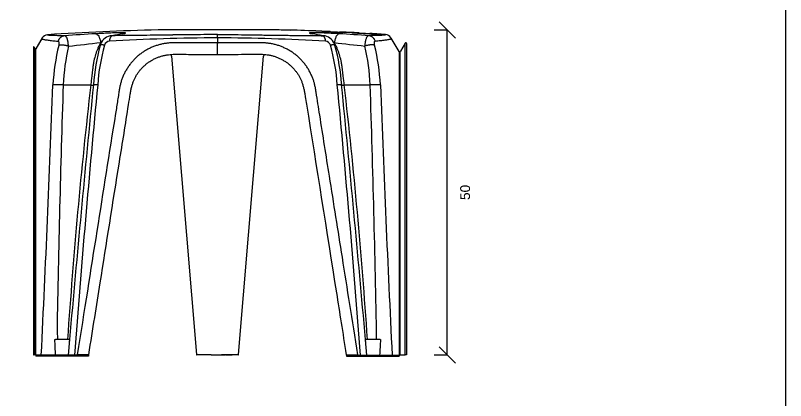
# Model space of a CAD drawing. Header units: millimetres. Extents: x -455371 to 117772, y -78417 to 116564.
# Drawn here: x -52373 to -51193, y 67179 to 67769 of the extents above; entities that cross this region are included whole.
import ezdxf

# ---------------------------------------------------------------- set-up
doc = ezdxf.new("R2010")
doc.units = ezdxf.units.MM
doc.linetypes.add('CENTER2', pattern=[28.575, 19.05, -3.175, 3.175, -3.175])
doc.layers.get('0').update_dxf_attribs({"color": 255})
doc.layers.add('Cls', color=7, linetype='Continuous', lineweight=25)
doc.layers.add('quote', color=5, linetype='Continuous', lineweight=15)
doc.layers.add('Contorno-Cupolex', color=3, linetype='Continuous')
doc.styles.get("Standard").update_dxf_attribs({"font": 'arial.ttf'})
doc.dimstyles.new('scala 1 a 10', dxfattribs={"dimtxt": 15, "dimasz": 25, "dimexe": 0.183, "dimexo": 0.1, "dimgap": 20, "dimtad": 2, "dimdec": 0, "dimlfac": 0.1, "dimzin": 0, "dimdsep": 46, "dimtxsty": 'Standard', "dimblk": 'OBLIQUE', "dimcen": -25, "dimadec": 0, "dimazin": 0, "dimtfac": 1, "dimtdec": 0, "dimtofl": 0, "dimtmove": 0, "dimatfit": 3, "dimfxl": 20, "dimfxlon": 1, "dimtolj": 1, "dimtzin": 0, "dimarcsym": 0})

# ---------------------------------------------------------------- blocks, each defined once
blk = doc.blocks.new('Cupolex H 50')
at = {"layer": 'Contorno-Cupolex', "linetype": 'Continuous'}
for p, q in [((19730.08, 10356.94), (19711.93, 10356.94)), ((19730.04, 10356.94), (19711.98, 10356.94)), ((19731.45, 10356.9), (19731.45, 10356.92)), ((19732.23, 10356.9), (19731.45, 10356.92)), ((19732.23, 10356.88), (19731.45, 10356.9)), ((19732.23, 10356.91), (19732.23, 10356.9)), ((19735.29, 10356.82), (19732.23, 10356.91)), ((19732.23, 10356.88), (19732.23, 10356.9)), ((19735.29, 10356.8), (19732.23, 10356.89)), ((19735.29, 10356.81), (19735.29, 10356.82)), ((19735.29, 10356.8), (19735.29, 10356.82)), ((19735.29, 10356.79), (19735.29, 10356.81)), ((19736.06, 10356.78), (19735.29, 10356.81)), ((19735.29, 10356.79), (19735.29, 10356.8)), ((19736.06, 10356.76), (19735.29, 10356.79)), ((19736.06, 10356.76), (19736.06, 10356.78)), ((19736.99, 10356.73), (19736.99, 10356.75)), ((19736.99, 10356.75), (19737.75, 10356.72)), ((19737.12, 10356.75), (19737.15, 10356.75)), ((19737.8, 10356.72), (19737.12, 10356.75)), ((19694.2, 10355.73), (19693.2, 10354.06)), ((19694.16, 10355.65), (19693.2, 10354.06)), ((19721.01, 10355.75), (19721.01, 10356.23)), ((19721.01, 10355.75), (19721.01, 10354.97)), ((19740.42, 10356.58), (19740.42, 10356.6)), ((19741.55, 10356.53), (19741.55, 10356.55)), ((19742.13, 10356.49), (19742.14, 10356.51)), ((19744.54, 10356.35), (19744.54, 10356.37)), ((19745.17, 10356.32), (19745.17, 10356.34)), ((19748.77, 10353.63), (19747.55, 10355.67)), ((19692.86, 10354.31), (19692.86, 10307.24)), ((19693.11, 10354.06), (19692.95, 10354.33)), ((19721.01, 10354.97), (19721.01, 10354.87)), ((19721.01, 10353.26), (19721.01, 10354.86)), ((19749.73, 10354.93), (19748.98, 10353.7)), ((19749.91, 10354.87), (19749.91, 10307.24)), ((19693.2, 10354.06), (19693.11, 10354.06)), ((19721.01, 10353.21), (19721.01, 10353.26)), ((19748.94, 10353.63), (19748.98, 10353.7)), ((19713.96, 10352.95), (19713.96, 10352.96)), ((19713.96, 10352.95), (19717.8, 10307.28)), ((19724.22, 10307.28), (19728.05, 10352.95)), ((19697.4, 10348.54), (19701.62, 10348.54)), ((19740.4, 10348.54), (19744.36, 10348.54)), ((19696.46, 10310.91), (19696.56, 10309.59)), ((19696.13, 10309.59), (19696.22, 10309.59)), ((19698.34, 10309.59), (19696.22, 10309.59)), ((19698.37, 10309.59), (19698.16, 10307.19)), ((19698.34, 10309.59), (19698.37, 10309.59)), ((19743.65, 10309.59), (19743.65, 10309.59)), ((19743.65, 10309.59), (19743.68, 10309.59)), ((19743.65, 10309.53), (19743.65, 10309.59)), ((19743.86, 10307.19), (19743.65, 10309.53)), ((19745.86, 10309.59), (19743.68, 10309.59)), ((19745.86, 10309.59), (19745.93, 10309.59)), ((19692.86, 10307.24), (19692.95, 10307.24)), ((19693.12, 10307.24), (19692.95, 10307.24)), ((19693.2, 10307.24), (19693.12, 10307.24)), ((19693.21, 10307.24), (19693.2, 10307.24)), ((19693.21, 10307.19), (19693.21, 10307.24)), ((19700.92, 10307.19), (19693.21, 10307.19)), ((19693.21, 10307.19), (19693.21, 10307.04)), ((19699.65, 10307.24), (19699.55, 10307.24)), ((19699.66, 10307.24), (19699.65, 10307.24)), ((19701.27, 10307.24), (19699.66, 10307.24)), ((19700.93, 10307.24), (19700.92, 10307.19)), ((19701.27, 10307.24), (19701.32, 10307.24)), ((19701.3, 10307.24), (19701.3, 10307.19)), ((19701.3, 10307.19), (19701.3, 10307.04)), ((19701.3, 10307.19), (19701.3, 10307.19)), ((19717.8, 10307.28), (19717.8, 10307.28)), ((19718.07, 10307.24), (19717.84, 10307.24)), ((19719.99, 10307.24), (19717.85, 10307.24)), ((19718.76, 10307.24), (19718.1, 10307.24)), ((19719.75, 10307.24), (19718.78, 10307.24)), ((19719.99, 10307.24), (19719.84, 10307.24)), ((19720.04, 10307.24), (19719.99, 10307.24)), ((19720.04, 10307.24), (19721.6, 10307.24)), ((19721.6, 10307.24), (19721.63, 10307.24)), ((19721.63, 10307.24), (19722.18, 10307.24)), ((19724.17, 10307.24), (19721.63, 10307.24)), ((19722.26, 10307.24), (19723.23, 10307.24)), ((19723.92, 10307.24), (19723.26, 10307.24)), ((19724.18, 10307.24), (19723.95, 10307.24)), ((19724.22, 10307.28), (19724.22, 10307.28)), ((19740.75, 10307.24), (19740.7, 10307.24)), ((19740.71, 10307.24), (19740.72, 10307.19)), ((19740.72, 10307.19), (19740.72, 10307.19)), ((19740.72, 10307.19), (19740.72, 10307.04)), ((19740.75, 10307.24), (19742.35, 10307.24)), ((19741.08, 10307.24), (19741.09, 10307.19)), ((19741.09, 10307.19), (19748.81, 10307.19)), ((19742.36, 10307.24), (19742.35, 10307.24)), ((19742.46, 10307.24), (19742.36, 10307.24)), ((19748.81, 10307.24), (19748.81, 10307.19)), ((19748.94, 10307.24), (19748.81, 10307.24)), ((19748.81, 10307.19), (19748.81, 10307.04)), ((19748.94, 10307.24), (19749.72, 10307.24)), ((19749.91, 10307.24), (19749.72, 10307.24)), ((19701.3, 10307.04), (19693.21, 10307.04)), ((19740.72, 10307.04), (19748.81, 10307.04))]:
    blk.add_line(p, q, dxfattribs=at)
at = {"layer": 'Contorno-Cupolex'}
blk.add_line((19748.77, 10353.63), (19748.94, 10353.63), dxfattribs=at)
at = {"layer": 'Contorno-Cupolex', "linetype": 'CENTER2'}
blk.add_line((19693.2, 10307.24), (19693.2, 10307.24), dxfattribs=at)
at = {"layer": 'Contorno-Cupolex', "linetype": 'Continuous'}
for centre, radius, start, end in [((19720.46, 9964.54), 392.5, 91.244, 93.719), ((19711.98, 10354.94), 2, 90, 91.244), ((19721.56, 9964.54), 392.5, 88.5556, 88.756), ((19721.56, 9964.54), 392.52, 87.8824, 88.5556), ((19721.56, 9964.54), 392.5, 87.7473, 87.8824), ((19760, 10830.31), 474.12, 267.2177, 267.6327), ((19756.32, 10748.46), 392.21, 267.1744, 267.6761), ((19739.42, 10385.62), 28.94, 266.694, 267.4676), ((19729.64, 10156.56), 200.32, 87.54, 87.6661), ((19752.86, 10672.94), 316.59, 267.3348, 267.6285), ((19740.93, 10395.02), 38.41, 265.9831, 268.7975), ((19721.56, 9964.54), 392.52, 87.2098, 87.3471), ((19695.06, 10355.21), 1, 93.719, 149), ((19728.29, 9928.8), 428.35, 93.4657, 94.1061), ((19705.03, 10354.01), 2.07, 102.7824, 163.8897), ((19723.92, 9988.62), 367.14, 90.4539, 93.0364), ((19705.19, 10352.03), 4.04, 94.1383, 98.8367), ((19710.63, 10329.42), 27.25, 98.6821, 102.1379), ((19717.99, 9984.91), 370.85, 86.9766, 89.5332), ((19731.38, 10329.42), 27.25, 77.8621, 81.3179), ((19736.91, 10352.82), 3.25, 80.5911, 86.4356), ((19736.99, 10354.01), 2.07, 16.1144, 77.2136), ((19713.54, 9925.86), 431.29, 85.9326, 86.533), ((19740.74, 10358.95), 2.37, 262.2623, 273.5326), ((19721.56, 9964.54), 392.5, 87.0802, 87.2098), ((19745.2, 10408.62), 52.22, 265.999, 266.6381), ((19721.56, 9964.54), 392.52, 86.9717, 87.0802), ((19771.36, 10854.48), 498.85, 266.641, 266.9175), ((19772.2, 10869.31), 513.68, 266.645, 266.9135), ((19755.69, 10575.06), 218.97, 266.5921, 267.021), ((19750.66, 10470.13), 113.92, 266.9218, 267.2415), ((19750.87, 10474.27), 118.09, 266.9274, 267.2359), ((19721.56, 9964.54), 392.52, 86.5202, 86.6286), ((19745.68, 10365.56), 9.26, 266.8537, 268.1726), ((19721.56, 9964.54), 392.5, 86.3268, 86.5202), ((19746.64, 10355.23), 1, 31, 86.3268), ((19692.91, 10354.31), 0.05, 31, 180), ((19692.91, 10354.31), 0.05, 0.2332, 123.7355), ((19731.61, 10346.4), 35.84, 166.7958, 176.5771), ((19732.02, 10346.9), 34.65, 167.4005, 177.297), ((19680.85, 10529.55), 175.94, 275.6576, 277.2806), ((19733.49, 10346.28), 31.55, 164.7369, 175.8551), ((19731.44, 10346.63), 28.82, 163.9149, 176.1937), ((19704.57, 10354.4), 0.849, 97.0097, 165.3876), ((19737.45, 10354.4), 0.846, 14.4584, 83.1443), ((19709.93, 10346.52), 29.47, 3.9428, 15.9486), ((19760.71, 10525.75), 172.12, 262.7084, 264.2785), ((19708.53, 10346.28), 31.55, 4.1449, 15.2631), ((19709.52, 10346.84), 34.88, 2.7806, 12.6594), ((19709.59, 10346.29), 36.41, 3.5434, 13.2109), ((19749.81, 10354.87), 0.1, 0, 149), ((19712.03, 10352.45), 2, 14.7988, 22.066), ((19730.12, 10352.38), 2.15, 157.6605, 164.5339), ((16378.05, 10470.25), 3320.01, 357.18475, 357.89914), ((21899.3, 10274.32), 2203.14, 178.06953, 179.04835), ((20522.64, 10254.1), 826.43, 173.43864, 176.15034), ((24096.01, 9917.56), 4415.08, 174.39792, 174.90589), ((21861.35, 10141.49), 2168.57, 174.52114, 175.61792), ((17593.09, 10142.56), 2156.1, 4.37891, 5.48203), ((15255.77, 9909.18), 4505.7, 5.09838, 5.59614), ((18919.38, 10254.1), 826.43, 3.84966, 6.56136), ((17364.28, 10268.86), 2381.41, 0.97994, 1.91736), ((23072.74, 10470.99), 3329.06, 182.10781, 182.82027), ((19266.07, 10289), 430.55, 2.4202, 2.7399), ((19980.9, 10284.65), 283.63, 174.956, 175.018), ((19461.11, 10284.65), 283.63, 4.982, 5.044), ((20035.55, 10292.49), 290.12, 176.6222, 177.0969), ((19717.85, 10307.29), 0.05, 184.8, 270), ((19724.17, 10307.29), 0.05, 270, 355.2)]:
    blk.add_arc(centre, radius, start, end, dxfattribs=at)
at = {"layer": 'Contorno-Cupolex', "linetype": 'CENTER2'}
for centre, radius, start, end in [((19740.93, 10395.02), 38.41, 268.7975, 268.7977), ((19739.91, 10372.74), 16.15, 270.7397, 270.7401)]:
    blk.add_arc(centre, radius, start, end, dxfattribs=at)
at = {"layer": 'Contorno-Cupolex', "linetype": 'Continuous'}
for points, knots in [([(19694.2, 10355.73), (19694.2, 10355.71), (19694.18, 10355.69), (19694.16, 10355.66), (19694.16, 10355.65), (19694.15, 10355.64), (19694.15, 10355.63), (19694.14, 10355.62), (19694.14, 10355.62), (19694.14, 10355.61), (19694.13, 10355.61), (19694.13, 10355.61), (19694.13, 10355.6), (19694.13, 10355.6), (19694.13, 10355.6), (19694.13, 10355.6), (19694.13, 10355.6), (19694.13, 10355.59), (19694.13, 10355.59), (19694.15, 10355.58), (19694.17, 10355.57), (19694.22, 10355.55), (19694.24, 10355.54), (19694.28, 10355.53), (19694.31, 10355.52), (19694.4, 10355.5), (19694.46, 10355.49), (19694.69, 10355.45), (19694.88, 10355.42), (19695.2, 10355.37), (19695.32, 10355.36), (19695.55, 10355.33), (19695.68, 10355.31), (19696.06, 10355.27), (19696.33, 10355.25), (19696.62, 10355.22)], [0, 0, 0, 0, 0.25, 0.25, 0.3125, 0.3125, 0.34375, 0.34375, 0.375, 0.375, 0.390625, 0.390625, 0.40625, 0.40625, 0.414062, 0.414062, 0.421875, 0.421875, 0.4375, 0.4375, 0.5, 0.5, 0.53125, 0.53125, 0.5625, 0.5625, 0.625, 0.625, 0.75, 0.75, 0.8125, 0.8125, 0.875, 0.875, 1, 1, 1, 1]), ([(19697.62, 10356.04), (19697.33, 10356.05), (19697.06, 10356.06), (19696.67, 10356.07), (19696.54, 10356.07), (19696.3, 10356.08), (19696.18, 10356.08), (19695.85, 10356.09), (19695.65, 10356.1), (19695.41, 10356.11), (19695.34, 10356.11), (19695.25, 10356.12), (19695.22, 10356.12), (19695.17, 10356.13), (19695.15, 10356.13), (19695.09, 10356.14), (19695.06, 10356.14), (19695.05, 10356.15), (19695.04, 10356.15), (19695.04, 10356.15), (19695.04, 10356.15), (19695.04, 10356.15), (19695.04, 10356.15), (19695.04, 10356.16), (19695.04, 10356.16), (19695.04, 10356.16), (19695.04, 10356.16), (19695.04, 10356.17), (19695.04, 10356.17), (19695.03, 10356.17), (19695.03, 10356.18), (19695.03, 10356.18), (19695.03, 10356.19), (19695.02, 10356.2), (19695.01, 10356.21), (19695, 10356.21)], [0, 0, 0, 0, 0.125, 0.125, 0.1875, 0.1875, 0.25, 0.25, 0.375, 0.375, 0.4375, 0.4375, 0.46875, 0.46875, 0.5, 0.5, 0.5625, 0.5625, 0.578125, 0.578125, 0.585938, 0.585938, 0.59375, 0.59375, 0.609375, 0.609375, 0.625, 0.625, 0.65625, 0.65625, 0.6875, 0.6875, 0.75, 0.75, 1, 1, 1, 1]), ([(19698.2, 10354.46), (19698.2, 10354.57), (19698.2, 10354.67), (19698.18, 10354.87), (19698.17, 10354.97), (19698.14, 10355.16), (19698.12, 10355.25), (19698.09, 10355.38), (19698.08, 10355.42), (19698.06, 10355.5), (19698.04, 10355.54), (19698, 10355.65), (19697.98, 10355.71), (19697.93, 10355.8), (19697.91, 10355.83), (19697.88, 10355.88), (19697.86, 10355.9), (19697.81, 10355.96), (19697.77, 10355.99), (19697.7, 10356.03), (19697.66, 10356.04), (19697.62, 10356.04)], [0, 0, 0, 0, 0.125, 0.125, 0.25, 0.25, 0.375, 0.375, 0.4375, 0.4375, 0.5, 0.5, 0.625, 0.625, 0.6875, 0.6875, 0.75, 0.75, 0.875, 0.875, 1, 1, 1, 1]), ([(19706.52, 10356.36), (19706.65, 10356.38), (19706.75, 10356.4), (19706.89, 10356.43), (19706.94, 10356.45), (19706.95, 10356.47), (19706.95, 10356.48), (19706.91, 10356.49), (19706.88, 10356.5), (19706.75, 10356.51), (19706.6, 10356.52), (19706.23, 10356.52), (19706.09, 10356.52), (19705.77, 10356.51), (19705.61, 10356.51), (19705.28, 10356.5), (19705.1, 10356.49), (19704.76, 10356.48), (19704.59, 10356.47), (19704.07, 10356.45), (19703.72, 10356.43), (19703.05, 10356.4), (19702.72, 10356.38), (19702.39, 10356.36)], [0, 0, 0, 0, 0.125, 0.125, 0.25, 0.25, 0.3125, 0.3125, 0.375, 0.375, 0.5, 0.5, 0.5625, 0.5625, 0.625, 0.625, 0.6875, 0.6875, 0.75, 0.75, 0.875, 0.875, 1, 1, 1, 1]), ([(19702.39, 10356.36), (19702.47, 10356.36), (19702.55, 10356.32), (19702.7, 10356.19), (19702.77, 10356.1), (19702.9, 10355.86), (19702.96, 10355.72), (19703.07, 10355.39), (19703.12, 10355.21), (19703.15, 10355.02)], [0, 0, 0, 0, 0.25, 0.25, 0.5, 0.5, 0.75, 0.75, 1, 1, 1, 1]), ([(19721.01, 10356.23), (19719.61, 10356.23), (19718.21, 10356.22), (19716.46, 10356.21), (19716.11, 10356.2), (19715.41, 10356.19), (19715.06, 10356.19), (19714.62, 10356.18), (19714.54, 10356.18), (19714.4, 10356.18), (19714.36, 10356.18), (19714.28, 10356.18), (19714.23, 10356.18), (19714.15, 10356.17), (19714.11, 10356.17), (19714.02, 10356.17), (19713.98, 10356.17), (19713.85, 10356.17), (19713.77, 10356.17), (19713.35, 10356.16), (19713.02, 10356.16), (19712.51, 10356.15), (19712.35, 10356.15), (19712.01, 10356.14), (19711.85, 10356.14), (19711.35, 10356.14), (19711.01, 10356.13), (19710.03, 10356.12), (19709.38, 10356.11), (19708.41, 10356.1), (19708.09, 10356.1), (19707.44, 10356.09), (19707.12, 10356.09), (19706.17, 10356.08), (19705.53, 10356.07), (19704.9, 10356.06)], [0, 0, 0, 0, 0.25, 0.25, 0.3125, 0.3125, 0.375, 0.375, 0.390625, 0.390625, 0.398438, 0.398438, 0.40625, 0.40625, 0.414062, 0.414062, 0.421875, 0.421875, 0.4375, 0.4375, 0.5, 0.5, 0.53125, 0.53125, 0.5625, 0.5625, 0.625, 0.625, 0.75, 0.75, 0.8125, 0.8125, 0.875, 0.875, 1, 1, 1, 1]), ([(19721.01, 10356.23), (19721.36, 10356.23), (19722.06, 10356.23), (19723.46, 10356.23), (19724.86, 10356.22), (19726.26, 10356.2), (19727.04, 10356.19), (19727.57, 10356.18), (19727.91, 10356.17), (19728.5, 10356.16), (19729.34, 10356.15), (19730.34, 10356.14), (19731.33, 10356.13), (19732.15, 10356.12), (19732.8, 10356.11), (19733.45, 10356.11), (19734.25, 10356.1), (19735.23, 10356.09), (19736.18, 10356.08), (19736.81, 10356.07), (19737.11, 10356.06)], [0, 0, 0, 0, 0.063564, 0.127097, 0.254201, 0.31775, 0.381331, 0.397214, 0.41286, 0.44336, 0.504368, 0.565708, 0.627174, 0.688693, 0.719527, 0.750429, 0.81247, 0.874829, 0.93973, 1, 1, 1, 1]), ([(19739.62, 10356.36), (19739.3, 10356.38), (19738.97, 10356.4), (19738.3, 10356.43), (19737.95, 10356.45), (19737.43, 10356.47), (19737.26, 10356.48), (19736.91, 10356.49), (19736.74, 10356.5), (19736.23, 10356.51), (19735.91, 10356.52), (19735.54, 10356.52), (19735.44, 10356.52), (19735.28, 10356.51), (19735.22, 10356.51), (19735.13, 10356.5), (19735.1, 10356.49), (19735.07, 10356.48), (19735.07, 10356.47), (19735.08, 10356.45), (19735.12, 10356.43), (19735.27, 10356.4), (19735.37, 10356.38), (19735.5, 10356.36)], [0, 0, 0, 0, 0.125, 0.125, 0.25, 0.25, 0.3125, 0.3125, 0.375, 0.375, 0.5, 0.5, 0.5625, 0.5625, 0.625, 0.625, 0.6875, 0.6875, 0.75, 0.75, 0.875, 0.875, 1, 1, 1, 1]), ([(19739.62, 10356.36), (19739.55, 10356.36), (19739.47, 10356.32), (19739.32, 10356.19), (19739.25, 10356.1), (19739.11, 10355.86), (19739.05, 10355.72), (19738.95, 10355.39), (19738.9, 10355.21), (19738.86, 10355.02)], [0, 0, 0, 0, 0.25, 0.25, 0.5, 0.5, 0.75, 0.75, 1, 1, 1, 1]), ([(19740.88, 10356.56), (19740.88, 10356.56), (19740.87, 10356.56), (19740.79, 10356.56), (19740.69, 10356.57), (19740.57, 10356.57), (19740.47, 10356.57), (19740.42, 10356.58)], [0.511225, 0.511225, 0.511225, 0.511225, 0.6287278, 0.7504171, 0.8331596, 0.9160507, 1, 1, 1, 1]), ([(19742.14, 10356.51), (19742.07, 10356.51), (19742.02, 10356.52), (19741.94, 10356.52), (19741.92, 10356.52), (19741.89, 10356.53), (19741.87, 10356.53), (19741.86, 10356.53), (19741.85, 10356.53), (19741.84, 10356.53), (19741.84, 10356.53), (19741.84, 10356.53), (19741.83, 10356.53), (19741.8, 10356.53), (19741.76, 10356.53), (19741.72, 10356.54), (19741.71, 10356.54), (19741.69, 10356.54), (19741.68, 10356.54), (19741.67, 10356.54), (19741.67, 10356.54), (19741.67, 10356.54), (19741.67, 10356.54), (19741.66, 10356.54), (19741.66, 10356.54), (19741.59, 10356.54), (19741.55, 10356.55), (19741.55, 10356.55)], [0, 0, 0, 0, 0.125, 0.125, 0.1875, 0.1875, 0.21875, 0.21875, 0.234375, 0.234375, 0.242188, 0.242188, 0.25, 0.25, 0.375, 0.375, 0.4375, 0.4375, 0.46875, 0.46875, 0.484375, 0.484375, 0.492188, 0.492188, 0.5, 0.5, 1, 1, 1, 1]), ([(19742.67, 10356.48), (19742.63, 10356.49), (19742.59, 10356.49), (19742.54, 10356.49), (19742.52, 10356.49), (19742.5, 10356.49), (19742.49, 10356.5), (19742.48, 10356.5), (19742.48, 10356.5), (19742.47, 10356.5), (19742.47, 10356.5), (19742.47, 10356.5), (19742.46, 10356.5), (19742.46, 10356.5), (19742.46, 10356.5), (19742.44, 10356.5), (19742.42, 10356.5), (19742.39, 10356.5), (19742.39, 10356.5), (19742.37, 10356.5), (19742.37, 10356.5), (19742.37, 10356.5), (19742.36, 10356.5), (19742.36, 10356.5), (19742.36, 10356.5), (19742.36, 10356.5), (19742.36, 10356.5), (19742.31, 10356.51), (19742.3, 10356.51), (19742.3, 10356.51)], [0, 0, 0, 0, 0.125, 0.125, 0.1875, 0.1875, 0.21875, 0.21875, 0.234375, 0.234375, 0.242188, 0.242188, 0.246094, 0.246094, 0.25, 0.25, 0.375, 0.375, 0.4375, 0.4375, 0.46875, 0.46875, 0.484375, 0.484375, 0.492188, 0.492188, 0.5, 0.5, 1, 1, 1, 1]), ([(19742.3, 10356.51), (19742.3, 10356.51), (19742.3, 10356.51), (19742.31, 10356.51), (19742.32, 10356.51), (19742.33, 10356.51), (19742.33, 10356.51), (19742.34, 10356.51), (19742.34, 10356.51), (19742.34, 10356.5), (19742.34, 10356.5), (19742.35, 10356.5), (19742.35, 10356.5), (19742.35, 10356.5), (19742.35, 10356.5), (19742.35, 10356.5), (19742.35, 10356.5), (19742.38, 10356.5), (19742.41, 10356.5), (19742.48, 10356.5), (19742.51, 10356.49), (19742.56, 10356.49), (19742.57, 10356.49), (19742.6, 10356.49), (19742.61, 10356.49), (19742.62, 10356.49), (19742.62, 10356.49), (19742.63, 10356.49), (19742.63, 10356.49), (19742.64, 10356.49), (19742.64, 10356.49), (19742.64, 10356.49), (19742.64, 10356.49), (19742.75, 10356.48), (19742.88, 10356.47), (19743.09, 10356.46), (19743.16, 10356.45), (19743.31, 10356.45), (19743.39, 10356.44), (19743.56, 10356.43), (19743.64, 10356.43), (19743.76, 10356.42), (19743.8, 10356.42), (19743.86, 10356.42), (19743.88, 10356.41), (19743.91, 10356.41), (19743.91, 10356.41), (19743.93, 10356.41), (19743.93, 10356.41), (19743.94, 10356.41), (19743.95, 10356.41), (19744.08, 10356.4), (19744.2, 10356.4), (19744.31, 10356.39)], [0, 0, 0, 0, 0.125, 0.125, 0.1875, 0.1875, 0.21875, 0.21875, 0.234375, 0.234375, 0.242188, 0.242188, 0.246094, 0.246094, 0.248047, 0.248047, 0.25, 0.25, 0.375, 0.375, 0.4375, 0.4375, 0.46875, 0.46875, 0.484375, 0.484375, 0.492188, 0.492188, 0.496094, 0.496094, 0.498047, 0.498047, 0.5, 0.5, 0.625, 0.625, 0.6875, 0.6875, 0.75, 0.75, 0.8125, 0.8125, 0.84375, 0.84375, 0.859375, 0.859375, 0.867188, 0.867188, 0.871094, 0.871094, 0.875, 0.875, 1, 1, 1, 1]), ([(19744.13, 10356.06), (19744.09, 10356.06), (19744.05, 10356.05), (19743.98, 10356.01), (19743.94, 10355.98), (19743.89, 10355.92), (19743.87, 10355.89), (19743.84, 10355.85), (19743.82, 10355.82), (19743.77, 10355.73), (19743.75, 10355.67), (19743.69, 10355.53), (19743.67, 10355.45), (19743.64, 10355.32), (19743.63, 10355.27), (19743.61, 10355.18), (19743.6, 10355.14), (19743.57, 10354.9), (19743.55, 10354.7), (19743.55, 10354.49)], [0, 0, 0, 0, 0.125, 0.125, 0.25, 0.25, 0.3125, 0.3125, 0.375, 0.375, 0.5, 0.5, 0.625, 0.625, 0.6875, 0.6875, 0.75, 0.75, 1, 1, 1, 1]), ([(19746.71, 10356.23), (19746.69, 10356.23), (19746.68, 10356.22), (19746.67, 10356.21), (19746.67, 10356.2), (19746.67, 10356.19), (19746.67, 10356.19), (19746.67, 10356.18), (19746.67, 10356.18), (19746.67, 10356.18), (19746.67, 10356.18), (19746.67, 10356.18), (19746.67, 10356.18), (19746.67, 10356.17), (19746.67, 10356.17), (19746.67, 10356.17), (19746.67, 10356.17), (19746.66, 10356.17), (19746.66, 10356.17), (19746.64, 10356.16), (19746.62, 10356.16), (19746.56, 10356.15), (19746.54, 10356.15), (19746.49, 10356.14), (19746.46, 10356.14), (19746.37, 10356.14), (19746.3, 10356.13), (19746.07, 10356.12), (19745.87, 10356.11), (19745.55, 10356.1), (19745.43, 10356.1), (19745.2, 10356.09), (19745.07, 10356.09), (19744.69, 10356.08), (19744.41, 10356.07), (19744.13, 10356.06)], [0, 0, 0, 0, 0.25, 0.25, 0.3125, 0.3125, 0.375, 0.375, 0.390625, 0.390625, 0.398438, 0.398438, 0.40625, 0.40625, 0.414062, 0.414062, 0.421875, 0.421875, 0.4375, 0.4375, 0.5, 0.5, 0.53125, 0.53125, 0.5625, 0.5625, 0.625, 0.625, 0.75, 0.75, 0.8125, 0.8125, 0.875, 0.875, 1, 1, 1, 1]), ([(19744.31, 10356.39), (19744.35, 10356.39), (19744.38, 10356.39), (19744.43, 10356.39), (19744.45, 10356.39), (19744.47, 10356.38), (19744.47, 10356.38), (19744.49, 10356.38), (19744.49, 10356.38), (19744.49, 10356.38), (19744.5, 10356.38), (19744.5, 10356.38), (19744.5, 10356.38), (19744.5, 10356.38), (19744.5, 10356.38), (19744.52, 10356.38), (19744.54, 10356.38), (19744.56, 10356.38), (19744.57, 10356.38), (19744.58, 10356.38), (19744.58, 10356.38), (19744.59, 10356.38), (19744.59, 10356.38), (19744.59, 10356.38), (19744.59, 10356.38), (19744.59, 10356.38), (19744.59, 10356.38), (19744.59, 10356.38), (19744.59, 10356.38), (19744.61, 10356.38), (19744.62, 10356.38), (19744.64, 10356.38), (19744.64, 10356.38), (19744.64, 10356.38)], [0, 0, 0, 0, 0.0625, 0.0625, 0.09375, 0.09375, 0.109375, 0.109375, 0.1171875, 0.1171875, 0.1210938, 0.1210938, 0.1230469, 0.1230469, 0.125, 0.125, 0.1875, 0.1875, 0.21875, 0.21875, 0.234375, 0.234375, 0.2421875, 0.2421875, 0.2460938, 0.2460938, 0.2480469, 0.2480469, 0.25, 0.25, 0.375, 0.375, 0.4951448, 0.4951448, 0.4951448, 0.4951448]), ([(19744.64, 10356.38), (19744.64, 10356.38), (19744.64, 10356.38), (19744.63, 10356.38), (19744.62, 10356.38), (19744.61, 10356.38), (19744.61, 10356.38), (19744.6, 10356.38), (19744.6, 10356.38), (19744.6, 10356.38), (19744.6, 10356.38), (19744.59, 10356.38), (19744.59, 10356.38), (19744.59, 10356.38), (19744.59, 10356.38), (19744.59, 10356.38), (19744.59, 10356.38), (19744.58, 10356.38), (19744.57, 10356.38), (19744.54, 10356.38), (19744.54, 10356.38), (19744.52, 10356.38), (19744.52, 10356.38), (19744.51, 10356.38), (19744.51, 10356.38), (19744.51, 10356.38), (19744.51, 10356.38), (19744.5, 10356.38), (19744.5, 10356.38), (19744.5, 10356.38), (19744.5, 10356.38), (19744.45, 10356.39), (19744.38, 10356.39), (19744.31, 10356.39)], [0.5500004, 0.5500004, 0.5500004, 0.5500004, 0.625, 0.625, 0.6875, 0.6875, 0.71875, 0.71875, 0.734375, 0.734375, 0.7421875, 0.7421875, 0.7460938, 0.7460938, 0.7480469, 0.7480469, 0.75, 0.75, 0.8125, 0.8125, 0.84375, 0.84375, 0.859375, 0.859375, 0.8671875, 0.8671875, 0.8710938, 0.8710938, 0.8730469, 0.8730469, 0.875, 0.875, 1, 1, 1, 1]), ([(19745.13, 10355.24), (19745.41, 10355.27), (19745.68, 10355.3), (19746.06, 10355.34), (19746.18, 10355.35), (19746.42, 10355.38), (19746.53, 10355.4), (19746.84, 10355.44), (19747.03, 10355.47), (19747.25, 10355.51), (19747.32, 10355.53), (19747.4, 10355.55), (19747.43, 10355.55), (19747.47, 10355.57), (19747.49, 10355.57), (19747.54, 10355.59), (19747.56, 10355.6), (19747.57, 10355.61), (19747.57, 10355.61), (19747.57, 10355.62), (19747.57, 10355.62), (19747.57, 10355.62), (19747.57, 10355.62), (19747.57, 10355.62), (19747.57, 10355.63), (19747.57, 10355.63), (19747.57, 10355.63), (19747.57, 10355.63), (19747.57, 10355.63), (19747.56, 10355.64), (19747.56, 10355.65), (19747.55, 10355.66), (19747.55, 10355.66), (19747.55, 10355.67)], [0, 0, 0, 0, 0.125, 0.125, 0.1875, 0.1875, 0.25, 0.25, 0.375, 0.375, 0.4375, 0.4375, 0.46875, 0.46875, 0.5, 0.5, 0.5625, 0.5625, 0.578125, 0.578125, 0.5859375, 0.5859375, 0.59375, 0.59375, 0.6015625, 0.6015625, 0.609375, 0.609375, 0.625, 0.625, 0.6875, 0.6875, 0.7028566, 0.7028566, 0.7028566, 0.7028566]), ([(19745.39, 10356.33), (19745.39, 10356.33), (19745.39, 10356.33), (19745.39, 10356.33), (19745.39, 10356.33), (19745.39, 10356.33), (19745.39, 10356.33), (19745.38, 10356.33), (19745.38, 10356.33), (19745.37, 10356.33), (19745.36, 10356.33), (19745.35, 10356.33), (19745.35, 10356.33), (19745.34, 10356.33), (19745.34, 10356.33), (19745.34, 10356.33), (19745.34, 10356.33), (19745.34, 10356.33), (19745.34, 10356.33), (19745.34, 10356.33), (19745.34, 10356.33), (19745.3, 10356.34), (19745.24, 10356.34), (19745.17, 10356.34)], [0.4427245, 0.4427245, 0.4427245, 0.4427245, 0.46875, 0.46875, 0.484375, 0.484375, 0.5, 0.5, 0.625, 0.625, 0.6875, 0.6875, 0.71875, 0.71875, 0.734375, 0.734375, 0.7421875, 0.7421875, 0.7460938, 0.7460938, 0.75, 0.75, 1, 1, 1, 1]), ([(19747.55, 10355.67), (19747.54, 10355.67), (19747.54, 10355.68), (19747.52, 10355.71), (19747.51, 10355.73), (19747.5, 10355.75)], [0.7028566, 0.7028566, 0.7028566, 0.7028566, 0.75, 0.75, 1, 1, 1, 1]), ([(19692.95, 10307.24), (19692.95, 10316.89), (19692.95, 10326.55), (19692.95, 10338.62), (19692.95, 10341.03), (19692.95, 10344.65), (19692.95, 10345.86), (19692.95, 10347.22), (19692.95, 10347.37), (19692.95, 10347.67), (19692.95, 10347.82), (19692.95, 10348.27), (19692.95, 10348.57), (19692.95, 10349.44), (19692.95, 10350.02), (19692.95, 10350.81), (19692.95, 10351.06), (19692.95, 10351.54), (19692.95, 10351.78), (19692.95, 10352.44), (19692.95, 10352.82), (19692.95, 10353.31), (19692.95, 10353.46), (19692.95, 10353.72), (19692.95, 10353.84), (19692.95, 10354.03), (19692.95, 10354.11), (19692.95, 10354.24), (19692.95, 10354.28), (19692.95, 10354.32), (19692.95, 10354.32), (19692.95, 10354.33)], [0, 0, 0, 0, 0.5, 0.5, 0.625, 0.625, 0.6875, 0.6875, 0.6953125, 0.6953125, 0.703125, 0.703125, 0.71875, 0.71875, 0.75, 0.75, 0.765625, 0.765625, 0.78125, 0.78125, 0.8125, 0.8125, 0.828125, 0.828125, 0.84375, 0.84375, 0.859375, 0.859375, 0.875, 0.875, 0.882456, 0.882456, 0.882456, 0.882456]), ([(19692.95, 10354.33), (19692.95, 10354.33), (19692.95, 10354.33), (19692.95, 10354.33), (19692.95, 10354.33), (19692.95, 10354.33), (19692.95, 10354.33), (19692.95, 10354.33), (19692.95, 10354.33), (19692.95, 10354.33), (19692.95, 10354.33), (19692.95, 10354.33)], [0.882456, 0.882456, 0.882456, 0.882456, 0.8828125, 0.8828125, 0.890625, 0.890625, 0.90625, 0.90625, 0.9375, 0.9375, 1, 1, 1, 1]), ([(19696.62, 10355.22), (19696.64, 10355.22), (19696.65, 10355.21), (19696.68, 10355.19), (19696.69, 10355.18), (19696.71, 10355.15), (19696.72, 10355.14), (19696.72, 10355.12), (19696.73, 10355.11), (19696.74, 10355.08), (19696.75, 10355.05), (19696.75, 10355.01), (19696.75, 10354.99), (19696.75, 10354.96), (19696.75, 10354.94), (19696.75, 10354.89), (19696.75, 10354.86), (19696.75, 10354.78), (19696.74, 10354.75), (19696.73, 10354.67), (19696.72, 10354.63), (19696.72, 10354.59)], [0, 0, 0, 0, 0.125, 0.125, 0.25, 0.25, 0.3125, 0.3125, 0.375, 0.375, 0.5, 0.5, 0.5625, 0.5625, 0.625, 0.625, 0.75, 0.75, 0.875, 0.875, 1, 1, 1, 1]), ([(19721.01, 10354.97), (19719.89, 10354.97), (19718.34, 10354.98), (19716.22, 10354.97), (19714.93, 10354.99), (19714.12, 10354.98), (19713.53, 10354.95), (19712.99, 10354.88), (19712.45, 10354.78), (19711.91, 10354.63), (19711.37, 10354.46), (19710.85, 10354.24), (19710.34, 10353.99), (19709.85, 10353.71), (19709.38, 10353.4), (19708.94, 10353.06), (19708.52, 10352.69), (19708.13, 10352.29), (19707.76, 10351.86), (19707.42, 10351.41), (19707.11, 10350.94), (19706.83, 10350.44), (19706.59, 10349.93), (19706.38, 10349.41), (19706.21, 10348.88), (19706.08, 10348.35), (19705.97, 10347.76), (19705.86, 10347.04), (19705.68, 10345.83), (19703.55, 10332.51), (19701.7, 10320.78), (19699.55, 10307.24)], [0, 0, 0, 0, 0.051029, 0.084787, 0.104601, 0.116067, 0.125317, 0.134156, 0.143467, 0.152824, 0.162242, 0.171701, 0.181181, 0.190651, 0.200089, 0.209472, 0.218801, 0.228062, 0.237444, 0.246916, 0.256441, 0.265973, 0.275458, 0.284854, 0.294128, 0.303208, 0.31257, 0.323866, 0.340015, 0.373829, 1, 1, 1, 1]), ([(19703.15, 10355.02), (19703.02, 10354.79), (19702.89, 10354.54), (19702.71, 10354.15), (19702.65, 10354.01), (19702.54, 10353.71), (19702.48, 10353.57), (19702.33, 10353.11), (19702.24, 10352.8), (19702.13, 10352.33), (19702.09, 10352.17), (19702.05, 10351.93), (19702.03, 10351.85), (19702.01, 10351.72), (19702.01, 10351.68), (19702, 10351.62), (19701.99, 10351.6), (19701.99, 10351.56), (19701.98, 10351.54), (19701.98, 10351.48), (19701.97, 10351.44), (19701.96, 10351.38), (19701.96, 10351.36), (19701.96, 10351.33), (19701.95, 10351.31), (19701.95, 10351.26), (19701.94, 10351.23), (19701.94, 10351.19), (19701.94, 10351.18), (19701.94, 10351.17), (19701.93, 10351.16), (19701.93, 10351.14), (19701.93, 10351.12), (19701.92, 10351.05), (19701.91, 10350.98), (19701.9, 10350.86), (19701.89, 10350.8), (19701.87, 10350.62), (19701.85, 10350.5), (19701.83, 10350.31), (19701.82, 10350.25), (19701.81, 10350.13), (19701.8, 10350.07), (19701.78, 10349.88), (19701.76, 10349.76), (19701.73, 10349.52), (19701.72, 10349.39), (19701.68, 10349.03), (19701.65, 10348.78), (19701.62, 10348.54)], [0, 0, 0, 0, 0.115376, 0.115376, 0.178563, 0.178563, 0.241751, 0.241751, 0.368126, 0.368126, 0.431313, 0.431313, 0.462907, 0.462907, 0.478704, 0.478704, 0.486602, 0.486602, 0.4945, 0.4945, 0.510297, 0.510297, 0.518196, 0.518196, 0.526094, 0.526094, 0.541891, 0.541891, 0.54584, 0.54584, 0.549789, 0.549789, 0.557688, 0.557688, 0.589282, 0.589282, 0.620875, 0.620875, 0.684063, 0.684063, 0.715657, 0.715657, 0.74725, 0.74725, 0.810438, 0.810438, 0.873625, 0.873625, 1, 1, 1, 1]), ([(19742.46, 10307.24), (19741.6, 10312.71), (19740.26, 10321.14), (19738.29, 10333.59), (19736.94, 10341.97), (19736.25, 10346.48), (19735.99, 10348.06), (19735.86, 10348.65), (19735.72, 10349.16), (19735.53, 10349.67), (19735.31, 10350.18), (19735.05, 10350.68), (19734.76, 10351.17), (19734.43, 10351.63), (19734.08, 10352.08), (19733.69, 10352.49), (19733.29, 10352.88), (19732.86, 10353.23), (19732.4, 10353.56), (19731.93, 10353.85), (19731.43, 10354.12), (19730.92, 10354.35), (19730.38, 10354.55), (19729.84, 10354.71), (19729.29, 10354.83), (19728.74, 10354.92), (19728.18, 10354.97), (19727.58, 10354.99), (19726.86, 10354.98), (19725.85, 10354.97), (19723.85, 10354.98), (19722.32, 10354.97), (19721.01, 10354.97)], [0, 0, 0, 0, 0.252944, 0.463581, 0.621559, 0.680797, 0.692914, 0.702003, 0.710689, 0.719886, 0.729168, 0.738574, 0.748067, 0.757606, 0.767143, 0.776627, 0.786019, 0.79529, 0.804543, 0.813915, 0.823349, 0.832823, 0.842316, 0.8518, 0.861252, 0.870655, 0.879971, 0.889457, 0.900757, 0.916132, 0.939947, 1, 1, 1, 1]), ([(19740.4, 10348.54), (19740.37, 10348.78), (19740.34, 10349.03), (19740.3, 10349.39), (19740.28, 10349.52), (19740.25, 10349.76), (19740.24, 10349.88), (19740.22, 10350.07), (19740.21, 10350.13), (19740.19, 10350.25), (19740.19, 10350.31), (19740.16, 10350.5), (19740.15, 10350.62), (19740.13, 10350.8), (19740.12, 10350.86), (19740.1, 10350.98), (19740.1, 10351.05), (19740.09, 10351.12), (19740.08, 10351.14), (19740.08, 10351.16), (19740.08, 10351.17), (19740.08, 10351.18), (19740.08, 10351.19), (19740.07, 10351.23), (19740.07, 10351.26), (19740.06, 10351.31), (19740.06, 10351.33), (19740.06, 10351.36), (19740.05, 10351.38), (19740.05, 10351.44), (19740.04, 10351.48), (19740.03, 10351.54), (19740.03, 10351.56), (19740.02, 10351.6), (19740.02, 10351.62), (19740.01, 10351.68), (19740, 10351.72), (19739.98, 10351.85), (19739.97, 10351.93), (19739.92, 10352.17), (19739.89, 10352.33), (19739.77, 10352.8), (19739.69, 10353.11), (19739.53, 10353.57), (19739.48, 10353.71), (19739.36, 10354.01), (19739.3, 10354.15), (19739.13, 10354.54), (19739, 10354.79), (19738.86, 10355.02)], [0, 0, 0, 0, 0.126375, 0.126375, 0.189562, 0.189562, 0.25275, 0.25275, 0.284343, 0.284343, 0.315937, 0.315937, 0.379125, 0.379125, 0.410718, 0.410718, 0.442312, 0.442312, 0.45021, 0.45021, 0.45416, 0.45416, 0.458109, 0.458109, 0.473906, 0.473906, 0.481804, 0.481804, 0.489703, 0.489703, 0.505499, 0.505499, 0.513398, 0.513398, 0.521296, 0.521296, 0.537093, 0.537093, 0.568687, 0.568687, 0.631874, 0.631874, 0.758249, 0.758249, 0.821437, 0.821437, 0.884624, 0.884624, 1, 1, 1, 1]), ([(19745.04, 10354.61), (19745.02, 10354.69), (19745.01, 10354.77), (19745, 10354.86), (19745, 10354.88), (19745, 10354.91), (19745, 10354.93), (19745, 10354.98), (19745, 10355.01), (19745, 10355.07), (19745.01, 10355.1), (19745.02, 10355.13), (19745.02, 10355.15), (19745.03, 10355.17), (19745.04, 10355.18), (19745.06, 10355.2), (19745.07, 10355.22), (19745.1, 10355.24), (19745.11, 10355.24), (19745.13, 10355.24)], [0, 0, 0, 0, 0.25, 0.25, 0.3125, 0.3125, 0.375, 0.375, 0.5, 0.5, 0.625, 0.625, 0.6875, 0.6875, 0.75, 0.75, 0.875, 0.875, 1, 1, 1, 1]), ([(19749.72, 10307.24), (19749.72, 10317.03), (19749.72, 10326.83), (19749.72, 10339.08), (19749.72, 10341.53), (19749.72, 10345.2), (19749.72, 10346.43), (19749.72, 10347.81), (19749.72, 10347.96), (19749.72, 10348.26), (19749.72, 10348.41), (19749.72, 10348.86), (19749.72, 10349.16), (19749.72, 10349.75), (19749.72, 10350.04), (19749.72, 10350.6), (19749.72, 10350.87), (19749.72, 10351.39), (19749.72, 10351.64), (19749.72, 10352.12), (19749.72, 10352.35), (19749.72, 10353.01), (19749.72, 10353.39), (19749.72, 10353.88), (19749.72, 10354.03), (19749.72, 10354.29), (19749.72, 10354.4), (19749.72, 10354.6), (19749.72, 10354.68), (19749.72, 10354.81), (19749.72, 10354.86), (19749.72, 10354.9), (19749.72, 10354.91), (19749.72, 10354.92), (19749.72, 10354.93), (19749.72, 10354.93), (19749.72, 10354.92), (19749.72, 10354.93), (19749.72, 10354.92), (19749.72, 10354.92), (19749.72, 10354.92), (19749.72, 10354.92)], [0, 0, 0, 0, 0.5, 0.5, 0.625, 0.625, 0.6875, 0.6875, 0.695313, 0.695313, 0.703125, 0.703125, 0.71875, 0.71875, 0.734375, 0.734375, 0.75, 0.75, 0.765625, 0.765625, 0.78125, 0.78125, 0.8125, 0.8125, 0.828125, 0.828125, 0.84375, 0.84375, 0.859375, 0.859375, 0.875, 0.875, 0.882813, 0.882813, 0.890625, 0.890625, 0.90625, 0.90625, 0.9375, 0.9375, 1, 1, 1, 1]), ([(19693.12, 10354.06), (19693.12, 10354.06), (19693.12, 10354.06), (19693.12, 10354.06), (19693.12, 10354.06), (19693.12, 10354.06), (19693.12, 10354.03), (19693.12, 10353.95), (19693.12, 10353.88), (19693.12, 10353.72), (19693.12, 10353.62), (19693.12, 10353.37), (19693.12, 10353.23), (19693.12, 10352.91), (19693.12, 10352.73), (19693.12, 10352.15), (19693.12, 10351.69), (19693.12, 10350.94), (19693.12, 10350.68), (19693.12, 10350.13), (19693.12, 10349.84), (19693.12, 10348.95), (19693.12, 10348.34), (19693.12, 10347.08), (19693.12, 10346.45), (19693.12, 10345.19), (19693.12, 10344.56), (19693.12, 10343.29), (19693.12, 10342.66), (19693.12, 10340.77), (19693.12, 10339.51), (19693.12, 10336.98), (19693.12, 10335.72), (19693.12, 10331.93), (19693.12, 10329.4), (19693.12, 10324.35), (19693.12, 10321.83), (19693.12, 10315.28), (19693.12, 10311.26), (19693.12, 10307.24)], [0.0866429, 0.0866429, 0.0866429, 0.0866429, 0.0987797, 0.0987797, 0.115243, 0.115243, 0.1317063, 0.1317063, 0.1481696, 0.1481696, 0.1646329, 0.1646329, 0.1810962, 0.1810962, 0.1975594, 0.1975594, 0.230486, 0.230486, 0.2469493, 0.2469493, 0.2634126, 0.2634126, 0.2963392, 0.2963392, 0.3292657, 0.3292657, 0.3621923, 0.3621923, 0.3951189, 0.3951189, 0.460972, 0.460972, 0.5268252, 0.5268252, 0.6585315, 0.6585315, 0.7902378, 0.7902378, 1, 1, 1, 1]), ([(19693.2, 10307.24), (19693.2, 10311.26), (19693.2, 10315.28), (19693.2, 10321.83), (19693.2, 10324.35), (19693.2, 10329.4), (19693.2, 10331.93), (19693.2, 10335.72), (19693.2, 10336.98), (19693.2, 10339.51), (19693.2, 10340.77), (19693.2, 10342.66), (19693.2, 10343.29), (19693.2, 10344.56), (19693.2, 10345.19), (19693.2, 10346.45), (19693.2, 10347.08), (19693.2, 10348.34), (19693.2, 10348.95), (19693.2, 10349.84), (19693.2, 10350.13), (19693.2, 10350.68), (19693.2, 10350.94), (19693.2, 10351.69), (19693.2, 10352.15), (19693.2, 10352.73), (19693.2, 10352.91), (19693.2, 10353.23), (19693.2, 10353.37), (19693.2, 10353.62), (19693.2, 10353.72), (19693.2, 10353.88), (19693.2, 10353.95), (19693.2, 10354.03), (19693.2, 10354.06), (19693.2, 10354.06), (19693.2, 10354.06), (19693.2, 10354.06), (19693.2, 10354.06), (19693.2, 10354.06)], [0, 0, 0, 0, 0.2097622, 0.2097622, 0.3414685, 0.3414685, 0.4731748, 0.4731748, 0.539028, 0.539028, 0.6048811, 0.6048811, 0.6378077, 0.6378077, 0.6707343, 0.6707343, 0.7036608, 0.7036608, 0.7365874, 0.7365874, 0.7530507, 0.7530507, 0.769514, 0.769514, 0.8024406, 0.8024406, 0.8189038, 0.8189038, 0.8353671, 0.8353671, 0.8518304, 0.8518304, 0.8682937, 0.8682937, 0.884757, 0.884757, 0.9012203, 0.9012203, 0.9133571, 0.9133571, 0.9133571, 0.9133571]), ([(19701.32, 10307.24), (19701.96, 10311.28), (19703.41, 10320.44), (19705.49, 10333.53), (19707.03, 10343.11), (19707.6, 10346.79), (19707.76, 10347.71), (19707.88, 10348.26), (19708.03, 10348.75), (19708.2, 10349.21), (19708.4, 10349.64), (19708.63, 10350.06), (19708.89, 10350.45), (19709.18, 10350.83), (19709.51, 10351.19), (19709.87, 10351.53), (19710.26, 10351.85), (19710.68, 10352.14), (19711.11, 10352.4), (19711.57, 10352.63), (19712.04, 10352.82), (19712.52, 10352.97), (19713.01, 10353.09), (19713.5, 10353.17), (19714, 10353.21), (19714.59, 10353.23), (19715.32, 10353.24), (19716.4, 10353.21), (19717.77, 10353.21), (19719.4, 10353.21), (19720.42, 10353.21), (19721.01, 10353.21)], [0, 0, 0, 0, 0.196121, 0.523619, 0.679772, 0.70905, 0.719656, 0.729371, 0.738417, 0.746912, 0.754966, 0.763489, 0.771656, 0.779965, 0.788612, 0.797347, 0.806157, 0.815025, 0.823932, 0.832852, 0.841755, 0.850622, 0.859436, 0.868187, 0.876893, 0.885798, 0.899194, 0.915435, 0.942573, 0.971627, 1, 1, 1, 1]), ([(19721.01, 10353.21), (19721.57, 10353.21), (19722.72, 10353.21), (19724.55, 10353.21), (19726.12, 10353.23), (19727.2, 10353.24), (19727.87, 10353.22), (19728.38, 10353.19), (19728.86, 10353.12), (19729.33, 10353.02), (19729.81, 10352.88), (19730.28, 10352.7), (19730.73, 10352.49), (19731.18, 10352.24), (19731.6, 10351.97), (19732, 10351.66), (19732.38, 10351.32), (19732.72, 10350.95), (19733.04, 10350.57), (19733.31, 10350.18), (19733.55, 10349.78), (19733.75, 10349.36), (19733.93, 10348.92), (19734.08, 10348.43), (19734.22, 10347.91), (19734.33, 10347.34), (19734.45, 10346.55), (19736.09, 10336.36), (19738.25, 10322.7), (19740.15, 10310.72), (19740.7, 10307.24)], [0, 0, 0, 0, 0.027086, 0.064581, 0.094484, 0.110363, 0.121107, 0.129573, 0.137758, 0.146369, 0.155061, 0.163829, 0.172661, 0.181539, 0.190443, 0.199345, 0.208218, 0.217042, 0.225802, 0.234487, 0.242125, 0.250171, 0.25858, 0.267451, 0.276887, 0.287002, 0.298017, 0.318783, 0.831218, 1, 1, 1, 1]), ([(19748.77, 10353.63), (19748.77, 10353.63), (19748.77, 10353.63), (19748.77, 10353.63), (19748.77, 10353.63), (19748.77, 10353.63), (19748.77, 10353.63), (19748.77, 10353.59), (19748.77, 10353.55), (19748.77, 10353.43), (19748.77, 10353.34), (19748.77, 10353.18), (19748.77, 10353.12), (19748.77, 10353.04)], [0.0888725, 0.0888725, 0.0888725, 0.0888725, 0.09375, 0.09375, 0.109375, 0.109375, 0.125, 0.125, 0.140625, 0.140625, 0.15625, 0.15625, 0.16592518, 0.16592518, 0.16592518, 0.16592518]), ([(19748.94, 10353.42), (19748.94, 10353.44), (19748.94, 10353.46), (19748.94, 10353.54), (19748.94, 10353.59), (19748.94, 10353.63), (19748.94, 10353.63), (19748.94, 10353.63), (19748.94, 10353.63), (19748.94, 10353.63), (19748.94, 10353.63), (19748.94, 10353.63)], [0.85434264, 0.85434264, 0.85434264, 0.85434264, 0.859375, 0.859375, 0.875, 0.875, 0.890625, 0.890625, 0.90625, 0.90625, 0.91345984, 0.91345984, 0.91345984, 0.91345984]), ([(19748.94, 10307.24), (19748.94, 10316.7), (19748.94, 10326.17), (19748.94, 10338), (19748.94, 10340.37), (19748.94, 10343.92), (19748.94, 10345.1), (19748.94, 10346.58), (19748.94, 10346.87), (19748.94, 10347.47), (19748.94, 10347.76), (19748.94, 10348.35), (19748.94, 10348.64), (19748.94, 10349.2), (19748.94, 10349.48), (19748.94, 10350.3), (19748.94, 10350.79), (19748.94, 10351.47), (19748.94, 10351.69), (19748.94, 10352.09), (19748.94, 10352.27), (19748.94, 10352.77), (19748.94, 10353.05), (19748.94, 10353.31), (19748.94, 10353.37), (19748.94, 10353.42)], [0, 0, 0, 0, 0.5, 0.5, 0.625, 0.625, 0.6875, 0.6875, 0.703125, 0.703125, 0.71875, 0.71875, 0.734375, 0.734375, 0.75, 0.75, 0.78125, 0.78125, 0.796875, 0.796875, 0.8125, 0.8125, 0.84375, 0.84375, 0.8543426, 0.8543426, 0.8543426, 0.8543426]), ([(19748.77, 10353.04), (19748.77, 10353), (19748.77, 10352.95), (19748.77, 10352.76), (19748.77, 10352.61), (19748.77, 10352.1), (19748.77, 10351.7), (19748.77, 10350.79), (19748.77, 10350.29), (19748.77, 10349.48), (19748.77, 10349.2), (19748.77, 10348.62), (19748.77, 10348.33), (19748.77, 10348.03), (19748.77, 10348.03), (19748.77, 10348.03)], [0.1659252, 0.1659252, 0.1659252, 0.1659252, 0.171875, 0.171875, 0.1875, 0.1875, 0.21875, 0.21875, 0.25, 0.25, 0.265625, 0.265625, 0.28125, 0.28125, 0.2814215, 0.2814215, 0.2814215, 0.2814215]), ([(19740, 10348.56), (19740, 10348.56), (19740, 10348.56), (19740, 10348.56), (19739.99, 10348.57), (19739.96, 10348.57), (19739.93, 10348.57), (19739.88, 10348.57), (19739.84, 10348.57), (19739.76, 10348.57), (19739.72, 10348.57), (19739.62, 10348.56), (19739.56, 10348.56), (19739.45, 10348.55), (19739.39, 10348.55), (19739.33, 10348.54)], [0.2340391, 0.2340391, 0.2340391, 0.2340391, 0.25, 0.25, 0.375, 0.375, 0.5, 0.5, 0.625, 0.625, 0.75, 0.75, 0.875, 0.875, 1, 1, 1, 1]), ([(19748.77, 10348.03), (19748.77, 10347.88), (19748.77, 10347.74), (19748.77, 10347.45), (19748.77, 10347.3), (19748.77, 10346.86), (19748.77, 10346.56), (19748.77, 10345.08), (19748.77, 10343.9), (19748.77, 10340.34), (19748.77, 10337.97), (19748.77, 10326.78), (19748.77, 10317.95), (19748.77, 10309.12)], [0.2814215, 0.2814215, 0.2814215, 0.2814215, 0.2890625, 0.2890625, 0.296875, 0.296875, 0.3125, 0.3125, 0.375, 0.375, 0.5, 0.5, 0.9660415, 0.9660415, 0.9660415, 0.9660415])]:
    blk.add_open_spline(points, degree=3, knots=knots, dxfattribs=at)
for points, weights in [([(19697.62, 10356.04), (19696.87, 10355.99), (19696.62, 10355.22)], [1, 0.837824847317, 1]), ([(19704.9, 10356.06), (19704.57, 10356.01), (19704.47, 10355.24)], [1, 0.838288024156, 1]), ([(19737.55, 10355.24), (19737.44, 10356.01), (19737.11, 10356.06)], [1, 0.838288024156, 1]), ([(19745.13, 10355.24), (19744.87, 10356.01), (19744.13, 10356.06)], [1, 0.838288024156, 1]), ([(19698.2, 10354.46), (19697.21, 10354.75), (19696.72, 10354.59)], [1, 0.774238593566, 1]), ([(19703.75, 10354.61), (19703.1, 10354.73), (19703.05, 10354.58)], [1, 0.863641637313, 1]), ([(19738.97, 10354.58), (19738.92, 10354.73), (19738.27, 10354.61)], [1, 0.863641637313, 1]), ([(19745.04, 10354.61), (19744.54, 10354.78), (19743.55, 10354.49)], [1, 0.77386842912, 1]), ([(19697.4, 10348.54), (19696.38, 10348.61), (19695.83, 10348.54)], [1, 0.79087233888, 1]), ([(19701.62, 10348.54), (19701.81, 10348.51), (19702.01, 10348.48)], [1, 0.98841600568, 1]), ([(19702.69, 10348.54), (19702.03, 10348.59), (19702.02, 10348.56)], [1, 0.873180041947, 1]), ([(19740.01, 10348.48), (19740.21, 10348.51), (19740.4, 10348.54)], [1, 0.988416842794, 1]), ([(19745.93, 10348.54), (19745.38, 10348.61), (19744.36, 10348.54)], [1, 0.790857145009, 1]), ([(19717.8, 10307.28), (19717.8, 10307.24), (19717.84, 10307.24)], [1, 0.774596669297, 1]), ([(19719.99, 10307.24), (19719.99, 10307.24), (19719.99, 10307.24)], [1, 0.998272303387, 1]), ([(19721.63, 10307.24), (19721.63, 10307.24), (19721.63, 10307.24)], [1, 0.998272303468, 1]), ([(19724.18, 10307.24), (19724.22, 10307.24), (19724.22, 10307.28)], [1, 0.774596669296, 1])]:
    blk.add_rational_spline(points, weights, degree=2, dxfattribs=at)
for points in [[(19744.64, 10356.38), (19744.64, 10356.38), (19744.64, 10356.38), (19744.64, 10356.38)], [(19748.94, 10353.63), (19748.94, 10353.63), (19748.94, 10353.63), (19748.94, 10353.63)], [(19748.77, 10309.12), (19748.77, 10308.47), (19748.77, 10307.83), (19748.77, 10307.19)], [(19700.9, 10307.24), (19700.9, 10307.22), (19700.89, 10307.2), (19700.89, 10307.19)]]:
    blk.add_open_spline(points, degree=3, dxfattribs=at)
blk = doc.blocks.new('_Oblique')
at = {"color": 0, "linetype": 'ByBlock', "lineweight": -2}
blk.add_line((-0.5, -0.5), (0.5, 0.5), dxfattribs=at)
blk = doc.blocks.new('*D2231')
at = {"layer": 'Defpoints', "color": 0, "transparency": 16777216}
for p in [(-52063, 67747.1), (-51711.1, 67747.1), (-51773.4, 67249.1)]:
    blk.add_point(p, dxfattribs=at)
at = {"layer": 'quote', "color": 0, "lineweight": -2, "transparency": 16777216}
for p, q in [((-51731.1, 67747.1), (-51711, 67747.1)), ((-51711.1, 67249.1), (-51711.1, 67747.1)), ((-51731.1, 67249.1), (-51711, 67249.1))]:
    blk.add_line(p, q, dxfattribs=at)
at = {"layer": 'quote', "color": 0, "lineweight": -2, "transparency": 16777216, "xscale": 25, "yscale": 25, "zscale": 25}
for p, rotation in [((-51711.1, 67747.1), 90), ((-51711.1, 67249.1), 270)]:
    blk.add_blockref('_Oblique', p, dxfattribs=dict(at, rotation=rotation))
at = {"layer": 'quote', "color": 0, "transparency": 16777216, "insert": (-51683.5, 67498.1), "char_height": 15, "attachment_point": 5, "rotation": 90}
blk.add_mtext('\\A1;50', dxfattribs=at)

msp = doc.modelspace()

# ---------------------------------------------------------------- linework, layer by layer
at = {"layer": 'Cls'}
msp.add_lwpolyline([(-54348.3, 68472.4), (-51192.6, 68472.4), (-51192.6, 64039.3), (-54348.3, 64039.3), (-54348.3, 68472.4)], dxfattribs=at)

# ---------------------------------------------------------------- block references
at = {"xscale": 10.01836209701863, "yscale": 10.01836209701863, "zscale": 10.01836209701863}
msp.add_blockref('Cupolex H 50', (-249635.2, -36012.5), dxfattribs=at)

# ---------------------------------------------------------------- dimensions: what is measured, and where the dimension line sits
at = {"layer": 'quote'}
dim = msp.add_linear_dim(base=(-51711.1, 67747.1), p1=(-51773.4, 67249.1), p2=(-52063, 67747.1), angle=90, dimstyle='scala 1 a 10', dxfattribs=at)
dim.commit()
dim.dimension.update_dxf_attribs({"geometry": '*D2231', "text_midpoint": (-51683.5, 67498.1)})

doc.saveas('drawing.dxf')
